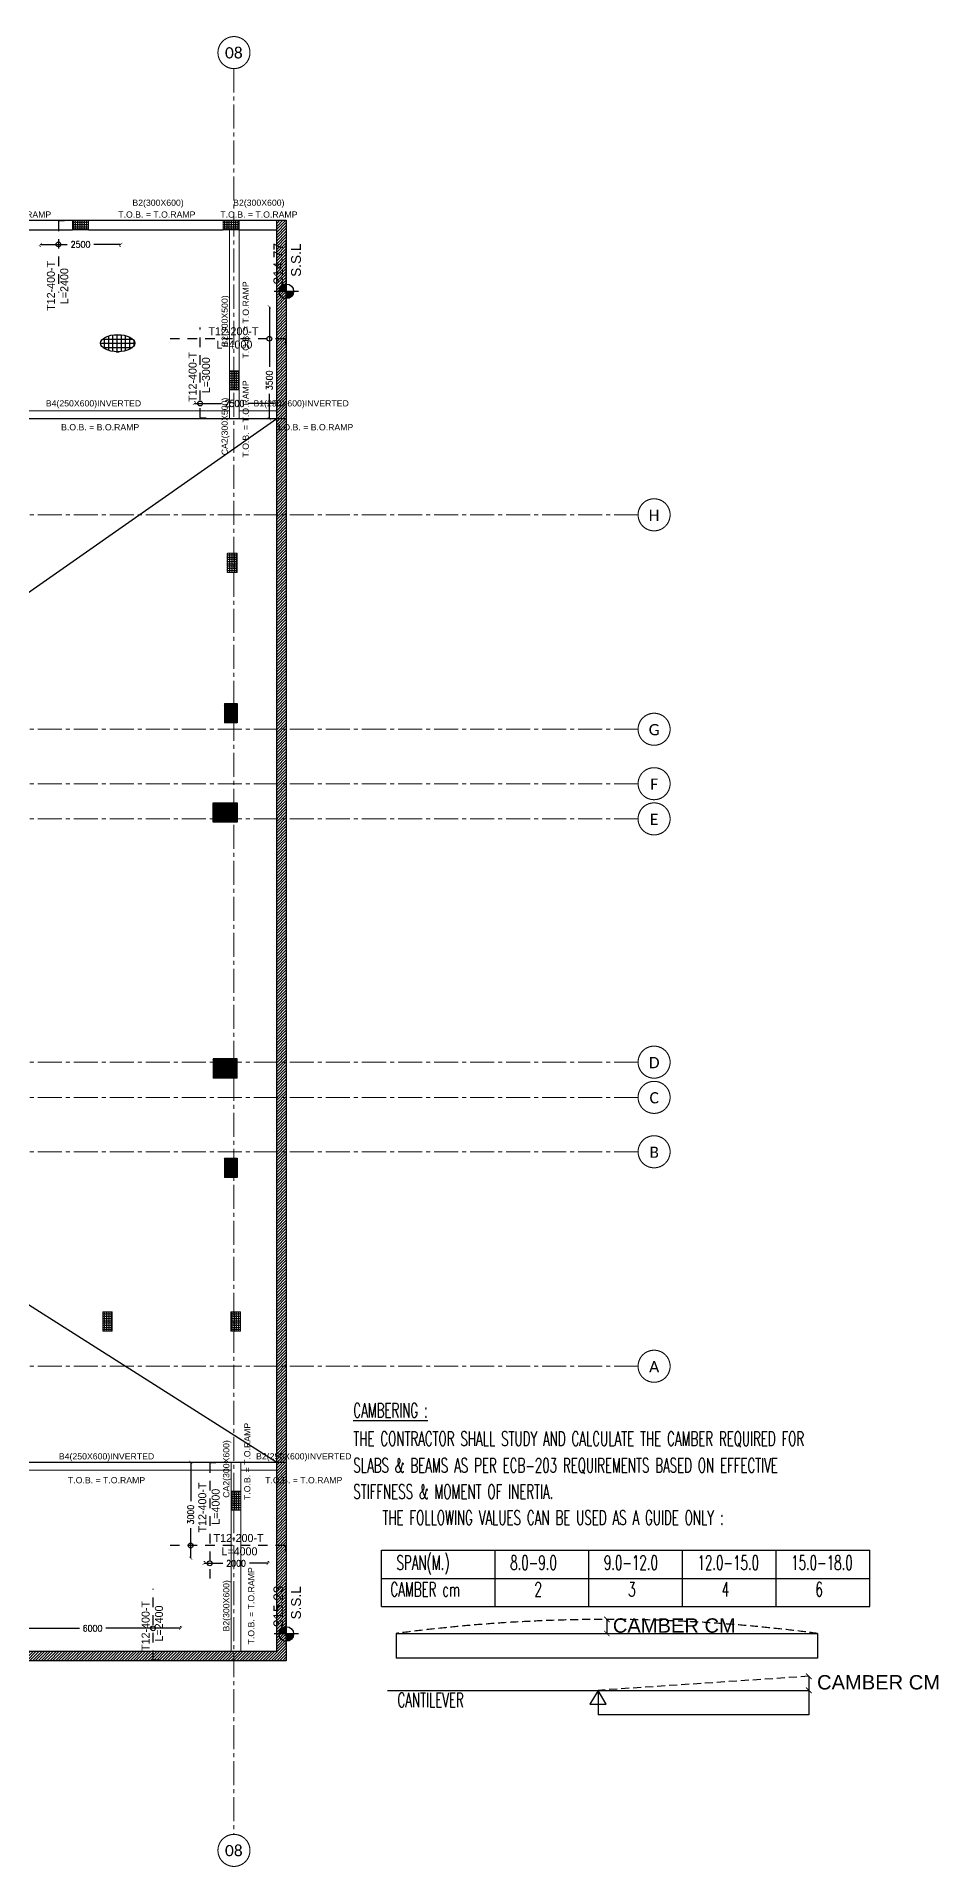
# Model space of a CAD drawing. Header units: millimetres. Extents: x -967280 to 3852, y 2833 to 1955156.
# Drawn here: x -400794 to -372623, y 571611 to 628777 of the extents above; entities that cross this region are included whole.
import ezdxf
from ezdxf.enums import TextEntityAlignment as Align

# ---------------------------------------------------------------- set-up
doc = ezdxf.new("R2010")
doc.units = ezdxf.units.MM
doc.header["$LTSCALE"] = 1000
doc.header["$PDMODE"] = 35
doc.header["$PDSIZE"] = 25
for name, pattern in [('$0$DASHED2', [0.375, 0.25, -0.125]), ('B05-FIRST FLOOR PLAN$0$DLINE', [0.55, 0.3, -0.25]), ('Columns_Structural070816$0$CENTER2', [1.125, 0.75, -0.125, 0.125, -0.125]), ('DASHED2', [0.375, 0.25, -0.125]), ('HRZN_Line-Ptrn-Sold', [9144001.0, 9144000.0, -1]), ('XREF-ST-FRAMING 1ST FLOOR$0$CENTER', [50.8, 31.75, -6.35, 6.35, -6.35]), ('XREF-ST-FRAMING 1ST FLOOR$0$HIDDEN2', [0.1875, 0.125, -0.0625])]:
    doc.linetypes.add(name, pattern=pattern)
for name, color, linetype, lineweight in [('A-AX-ATT-100', 7, 'HRZN_Line-Ptrn-Sold', 18), ('BEAMS', 3, 'HRZN_Line-Ptrn-Sold', 18), ('S - column', 6, 'Continuous', 60), ('ST-000-AXIS', 9, 'Columns_Structural070816$0$CENTER2', 9), ('ST-203-SLAB-TXT', 7, 'Continuous', 30), ('ST-206-SLAB-DIM', 1, 'Continuous', 20), ('ST-RFT-BOT', 2, '$0$DASHED2', 30), ('ST-RFT-TOP', 5, '$0$DASHED2', 30)]:
    doc.layers.add(name, color=color, linetype=linetype, lineweight=lineweight)
for name, color, linetype in [('B05-FIRST FLOOR PLAN$0$STR_ROOF RFT$0$S-SYMB', 30, 'Continuous'), ('DIMENSION', 2, 'Continuous'), ('R.C. footing', 4, 'Continuous'), ('RIB', 5, 'Continuous'), ('S - BATH Hach', 1, 'Continuous'), ('S - col hach', 1, 'Continuous'), ('S - dot', 1, 'Continuous'), ('S -Beams', 2, 'Continuous'), ('S-OPENING', 4, 'Continuous'), ('S-TEXT', 2, 'Continuous'), ('ST-LEVEL', 3, 'Continuous'), ('XREF-ST-FRAMING 1ST FLOOR$0$ST-BEAM', 4, 'XREF-ST-FRAMING 1ST FLOOR$0$HIDDEN2'), ('XREF-ST-FRAMING 1ST FLOOR$0$ST-BEAM MARK', 3, 'Continuous'), ('XREF-ST-FRAMING 1ST FLOOR$0$ST-SLAB TH. TXT', 3, 'Continuous')]:
    doc.layers.add(name, color=color, linetype=linetype)
doc.styles.add('Arial', font='arial.ttf', dxfattribs={"height": 317.5})
doc.styles.add('Arial_3', font='arial.ttf', dxfattribs={"height": 7999.15942})
doc.styles.add('B05-FIRST FLOOR PLAN$0$XS-Roof RFT$0$T25-100', font='STENCIL.shx', dxfattribs={"height": 250})
doc.styles.add('Calibri_2', font='calibri.ttf', dxfattribs={"height": 300})
doc.styles.add('rom 0.5', font='romans.shx', dxfattribs={"width": 0.6})
doc.styles.get("Standard").update_dxf_attribs({"font": 'x-arab.shx'})
doc.styles.add('TUNELNO', font='romans.shx', dxfattribs={"width": 0.9})
doc.styles.add('XREF-ST-FRAMING 1ST FLOOR$0$ROMANS-TITLE', font='ROMANS.shx', dxfattribs={"width": 0.8})
doc.styles.add('XREF-ST-FRAMING 1ST FLOOR$0$STRECTURAL', font='arial.ttf')
doc.dimstyles.new('ARROW', dxfattribs={"dimtxt": 0.15, "dimasz": 0.08, "dimexe": 0.04, "dimexo": 0.04, "dimgap": 0.04, "dimtad": 1, "dimzin": 1, "dimdsep": 46, "dimtxsty": 'Standard', "dimblk": 'ARCHTICK', "dimcen": 0.08, "dimclrd": 8, "dimclre": 8, "dimclrt": 30, "dimadec": 0, "dimazin": 0, "dimtfac": 2, "dimtix": 1, "dimtmove": 2, "dimatfit": 3, "dimldrblk": 'ARCHTICK', "dimfxl": 0.04, "dimtolj": 1, "dimtzin": 1, "dimlwd": -1, "dimarcsym": 0})
doc.dimstyles.new('Copy(2) of DSEC', dxfattribs={"dimtxt": 200, "dimasz": 100, "dimexe": 50, "dimexo": 80, "dimgap": 100, "dimtad": 1, "dimdec": 0, "dimrnd": 5, "dimzin": 0, "dimdsep": 46, "dimtxsty": 'TUNELNO', "dimblk": 'ARCHTICK', "dimcen": 0.09, "dimclrd": 1, "dimclre": 1, "dimclrt": 3, "dimadec": 0, "dimazin": 0, "dimtfac": 0.78125, "dimtdec": 0, "dimtix": 1, "dimtmove": 2, "dimatfit": 3, "dimldrblk": 'ARCHTICK', "dimfxl": 1, "dimtolj": 1, "dimtzin": 0, "dimarcsym": 0})
pattern_1 = [(90, (-416898.87, -510439.72), (-69.85, 4e-15), [50.8, -19.05]), (180, (-416898.87, -510439.72), (-9e-15, -69.85), [50.8, -19.05])]
pattern_2 = [(45, (193250.144, -596912.31), (-22.4506403, 22.4506403), [])]

# ---------------------------------------------------------------- blocks, each defined once
blk = doc.blocks.new('A$C46269fcd new')
at = {"layer": 'S - BATH Hach', "ltscale": 30, "transparency": 33554483}
h = blk.add_hatch(dxfattribs=at)
h.set_pattern_fill('ANSI31', color=1, scale=20)
h.set_pattern_definition([(45, (643184.17, -484711.8), (-44.9012806, 44.9012806), [])])
h.paths.add_polyline_path([(47835, 35800), (47835, -9200), (-6100, -9200), (-6100, 35800), (-5800, 35800), (-5800, -8900), (47535, -8900), (47535, 35800)])
at = {"layer": 'S - col hach', "true_color": 0xcd6928}
h = blk.add_hatch(dxfattribs=at)
h.set_pattern_fill('ANGLE', color=32, scale=10, angle=90)
h.set_pattern_definition([(90, (-416898.87, -510539.72), (-69.85, 4e-15), [50.8, -19.05]), (180, (-416898.87, -510539.72), (-9e-15, -69.85), [50.8, -19.05])])
h.paths.add_polyline_path([(46365, 31100), (46065, 31100), (46065, 30500), (46365, 30500)])
h = blk.add_hatch(dxfattribs=at)
h.set_pattern_fill('ANGLE', color=32, scale=10, angle=90)
h.set_pattern_definition([(90, (-416898.87, -510539.72), (-69.85, 4e-15), [50.8, -19.05]), (180, (-416898.87, -510539.72), (-9e-15, -69.85), [50.8, -19.05])])
h.paths.add_polyline_path([(46300, 25400), (46000, 25400), (46000, 24800), (46300, 24800)])
h = blk.add_hatch(dxfattribs=at)
h.set_pattern_fill('ANGLE', color=32, scale=10, angle=90)
h.set_pattern_definition(pattern_1)
h.paths.add_polyline_path([(42400, 1700), (42100, 1700), (42100, 1100), (42400, 1100)])
h = blk.add_hatch(dxfattribs=at)
h.set_pattern_fill('ANGLE', color=32, scale=10, angle=90)
h.set_pattern_definition(pattern_1)
h.paths.add_polyline_path([(46400, 1700), (46100, 1700), (46100, 1100), (46400, 1100)])
h = blk.add_hatch(dxfattribs=at)
h.set_pattern_fill('ANGLE', color=32, scale=10, angle=90)
h.set_pattern_definition([(90, (-416898.87, -510339.72), (-69.85, 4e-15), [50.8, -19.05]), (180, (-416898.87, -510339.72), (-9e-15, -69.85), [50.8, -19.05])])
h.paths.add_polyline_path([(46415, -3900), (46115, -3900), (46115, -4500), (46415, -4500)])
at = {"layer": 'R.C. footing'}
blk.add_line((47535, 35800), (47535, 35800), dxfattribs=at)
at = {"layer": 'R.C. footing', "color": 4, "ltscale": 30}
blk.add_lwpolyline([(47835, 35800), (47835, -9200), (-6100, -9200), (-6100, 35800), (-5800, 35800), (-5800, -8900), (47535, -8900), (47535, 35800)], close=True, dxfattribs=at)
at = {"layer": 'S - column', "lineweight": 15}
for points in [[(46365, 31100), (46065, 31100), (46065, 30500), (46365, 30500)], [(46300, 25400), (46000, 25400), (46000, 24800), (46300, 24800)], [(42400, 1700), (42100, 1700), (42100, 1100), (42400, 1100)], [(46400, 1700), (46100, 1700), (46100, 1100), (46400, 1100)], [(46415, -3900), (46115, -3900), (46115, -4500), (46415, -4500)]]:
    blk.add_lwpolyline(points, close=True, dxfattribs=at)
blk = doc.blocks.new('FROM FOUNDATION TO UPPER LOWER BASEMENT_COLUMNS(new2)')
at = {"layer": 'S - col hach'}
h = blk.add_hatch(dxfattribs=at)
h.set_pattern_fill('ANSI31', color=256, scale=10)
h.set_pattern_definition(pattern_2)
h.paths.add_polyline_path([(463199, 630540), (463199, 631140), (462799, 631140), (462799, 630540), (462953, 630540)])
h = blk.add_hatch(dxfattribs=at)
h.set_pattern_fill('ANSI31', color=256, scale=10)
h.set_pattern_definition([(45, (193250.144, -599612.31), (-22.4506403, 22.4506403), [])])
h.paths.add_polyline_path([(462706, 627440), (463199, 627440), (463199, 628040), (462449, 628040), (462449, 627440)])
h = blk.add_hatch(dxfattribs=at)
h.set_pattern_fill('ANSI31', color=256, scale=10)
h.set_pattern_definition([(45, (193250.144, -607512.31), (-22.4506403, 22.4506403), [])])
h.paths.add_polyline_path([(462706, 619440), (463199, 619440), (463199, 620040), (462449, 620040), (462449, 619440)])
h = blk.add_hatch(dxfattribs=at)
h.set_pattern_fill('ANSI31', color=256, scale=10)
h.set_pattern_definition(pattern_2)
h.paths.add_polyline_path([(462799, 616940), (462799, 616340), (463199, 616340), (463199, 616940)])
at = {"layer": 'S - column', "lineweight": 15}
for points in [[(462799, 630540), (463199, 630540), (463199, 631140), (462799, 631140)], [(462449, 627440), (463199, 627440), (463199, 628040), (462449, 628040)], [(462449, 619440), (463199, 619440), (463199, 620040), (462449, 620040)], [(463199, 616940), (463199, 616340), (462799, 616340), (462799, 616940)]]:
    blk.add_lwpolyline(points, close=True, dxfattribs=at)
at = {"layer": 'ST-RFT-BOT', "color": 7, "linetype": 'Continuous', "ltscale": 30}
for points in [[(462799, 631140), (463199, 631140), (463199, 630540), (462799, 630540)], [(463199, 628040), (463199, 627440), (462449, 627440), (462449, 628040)], [(463199, 619440), (463199, 620040), (462449, 620040), (462449, 619440)], [(462799, 616940), (463199, 616940), (463199, 616340), (462799, 616340)]]:
    blk.add_lwpolyline(points, dxfattribs=at)
blk = doc.blocks.new('XREF-ST-FRAMING 1ST FLOOR$0$A-LVL_FFL-SSL')
at = {"layer": 'XREF-ST-FRAMING 1ST FLOOR$0$ST-SLAB TH. TXT', "ltscale": 800}
h = blk.add_hatch(color=256, dxfattribs=at)
h.paths.add_polyline_path([(0, 0), (150, 0, 0.414214), (0, 150)])
h.paths.add_polyline_path([(0, -150), (0, 0), (-150, 0, 0.414214)])
at = {"layer": 'XREF-ST-FRAMING 1ST FLOOR$0$ST-SLAB TH. TXT'}
for p, q in [((-250, 0), (250, 0)), ((0, -250), (0, 250))]:
    blk.add_line(p, q, dxfattribs=at)
at = {"layer": 'XREF-ST-FRAMING 1ST FLOOR$0$ST-SLAB TH. TXT', "ltscale": 800}
blk.add_line((0, 0), (1037, 0), dxfattribs=at)
at = {"layer": 'XREF-ST-FRAMING 1ST FLOOR$0$ST-SLAB TH. TXT'}
blk.add_circle((0, 0), 150, dxfattribs=at)
at = {"layer": 'XREF-ST-FRAMING 1ST FLOOR$0$ST-SLAB TH. TXT', "ltscale": 800, "style": 'XREF-ST-FRAMING 1ST FLOOR$0$ROMANS-TITLE', "width": 0.8}
for tag, p in [('FLOOR-LEVEL-FFL', (300, 100)), ('FLOOR-LEVEL-SSL', (300, -300))]:
    blk.add_attdef(tag, p, '', height=200, dxfattribs=at)
blk = doc.blocks.new('_ArchTick')
at = {"color": 0, "linetype": 'ByBlock', "const_width": 0.15}
blk.add_lwpolyline([(-0.5, -0.5), (0.5, 0.5)], dxfattribs=at)
blk = doc.blocks.new('*D21')
at = {"layer": 'Defpoints', "color": 0, "transparency": 16777216}
for p in [(-9448, 48), (3718, 48), (-9448, -721)]:
    blk.add_point(p, dxfattribs=at)
at = {"layer": 'DIMENSION', "color": 8, "lineweight": -2, "transparency": 16777216}
for p, q in [((-9448, 48), (-9448, -721)), ((3718, 48), (3718, -721))]:
    blk.add_line(p, q, dxfattribs=at)
at = {"layer": 'DIMENSION', "color": 8, "transparency": 16777216}
blk.add_line((3718, -721), (-9448, -721), dxfattribs=at)
at = {"layer": 'DIMENSION', "color": 8, "transparency": 16777216, "xscale": 0.08, "yscale": 0.08, "zscale": 0.08, "rotation": 180}
blk.add_blockref('_ArchTick', (-9448, -721), dxfattribs=at)
at = {"layer": 'DIMENSION', "color": 8, "transparency": 16777216, "xscale": 0.08, "yscale": 0.08, "zscale": 0.08}
blk.add_blockref('_ArchTick', (3718, -721), dxfattribs=at)
at = {"layer": 'DIMENSION', "color": 30, "transparency": 16777216, "insert": (-2865, -721), "char_height": 0.15, "attachment_point": 5}
blk.add_mtext('\\A1;(6m.-9m)', dxfattribs=at)
blk = doc.blocks.new('*D22')
at = {"layer": 'Defpoints', "color": 0, "transparency": 16777216}
for p in [(-3140, -1728), (3443, -1728), (-3140, -2497)]:
    blk.add_point(p, dxfattribs=at)
at = {"layer": 'DIMENSION', "color": 8, "lineweight": -2, "transparency": 16777216}
for p, q in [((-3140, -1728), (-3140, -2497)), ((3443, -1728), (3443, -2497))]:
    blk.add_line(p, q, dxfattribs=at)
at = {"layer": 'DIMENSION', "color": 8, "transparency": 16777216}
blk.add_line((3443, -2497), (-3140, -2497), dxfattribs=at)
at = {"layer": 'DIMENSION', "color": 8, "transparency": 16777216, "xscale": 0.08, "yscale": 0.08, "zscale": 0.08, "rotation": 180}
blk.add_blockref('_ArchTick', (-3140, -2497), dxfattribs=at)
at = {"layer": 'DIMENSION', "color": 8, "transparency": 16777216, "xscale": 0.08, "yscale": 0.08, "zscale": 0.08}
blk.add_blockref('_ArchTick', (3443, -2497), dxfattribs=at)
at = {"layer": 'DIMENSION', "color": 30, "transparency": 16777216, "insert": (151, -2497), "char_height": 0.15, "attachment_point": 5}
blk.add_mtext('\\A1;(1.5m)', dxfattribs=at)
blk = doc.blocks.new('str col s')
at = {"layer": 'S - col hach', "true_color": 0xcd6928}
h = blk.add_hatch(dxfattribs=at)
h.set_pattern_fill('ANGLE', color=32, scale=10, angle=90)
h.set_pattern_definition([(90, (613528.686, -423037.37), (-69.85, 4e-15), [50.8, -19.05]), (180, (613528.686, -423037.37), (-9e-15, -69.85), [50.8, -19.05])])
h.paths.add_polyline_path([(13908, 0), (13908, -300), (14408, -300), (14408, 0)])
h = blk.add_hatch(dxfattribs=at)
h.set_pattern_fill('ANGLE', color=32, scale=10, angle=90)
h.set_pattern_definition([(90, (613578.686, -423037.37), (-69.85, 4e-15), [50.8, -19.05]), (180, (613578.686, -423037.37), (-9e-15, -69.85), [50.8, -19.05])])
h.paths.add_polyline_path([(19115, -300), (19115, 0), (18615, 0), (18615, -300)])
at = {"layer": 'S - column', "lineweight": 15}
for points in [[(14408, 0), (13908, 0), (13908, -300), (14408, -300)], [(19115, 0), (18615, 0), (18615, -300), (19115, -300)]]:
    blk.add_lwpolyline(points, close=True, dxfattribs=at)
blk = doc.blocks.new('*D1006')
at = {"layer": 'Defpoints', "color": 0, "transparency": 16777216}
for p in [(-393493, 620337), (-393523, 616837), (-393493, 616837)]:
    blk.add_point(p, dxfattribs=at)
at = {"layer": 'ST-206-SLAB-DIM', "color": 1, "lineweight": -2, "transparency": 16777216}
for p, q in [((-393523, 620337), (-393523, 618455)), ((-393523, 616837), (-393523, 617620))]:
    blk.add_line(p, q, dxfattribs=at)
at = {"layer": 'ST-206-SLAB-DIM', "color": 1, "lineweight": -2, "transparency": 16777216, "xscale": 100, "yscale": 100, "zscale": 100}
for p, rotation in [((-393523, 620337), 90), ((-393523, 616837), 270)]:
    blk.add_blockref('_ArchTick', p, dxfattribs=dict(at, rotation=rotation))
at = {"layer": 'ST-206-SLAB-DIM', "color": 3, "transparency": 16777216, "insert": (-393523, 618037), "char_height": 200, "attachment_point": 5, "rotation": 90, "style": 'TUNELNO'}
blk.add_mtext('\\A1;3500', dxfattribs=at)
blk = doc.blocks.new('*D1007')
at = {"layer": 'Defpoints', "color": 0, "transparency": 16777216}
for p in [(-395863, 617299), (-393363, 617315), (-393363, 617299)]:
    blk.add_point(p, dxfattribs=at)
at = {"layer": 'ST-206-SLAB-DIM', "color": 1, "lineweight": -2, "transparency": 16777216}
for p, q in [((-395863, 617379), (-395863, 617365)), ((-395863, 617315), (-395031, 617315)), ((-393363, 617315), (-394196, 617315)), ((-393363, 617379), (-393363, 617365))]:
    blk.add_line(p, q, dxfattribs=at)
at = {"layer": 'ST-206-SLAB-DIM', "color": 1, "lineweight": -2, "transparency": 16777216, "xscale": 100, "yscale": 100, "zscale": 100, "rotation": 180}
blk.add_blockref('_ArchTick', (-395863, 617315), dxfattribs=at)
at = {"layer": 'ST-206-SLAB-DIM', "color": 1, "lineweight": -2, "transparency": 16777216, "xscale": 100, "yscale": 100, "zscale": 100}
blk.add_blockref('_ArchTick', (-393363, 617315), dxfattribs=at)
at = {"layer": 'ST-206-SLAB-DIM', "color": 3, "transparency": 16777216, "insert": (-394613, 617315), "char_height": 200, "attachment_point": 5, "style": 'TUNELNO'}
blk.add_mtext('\\A1;2500', dxfattribs=at)
blk = doc.blocks.new('*D1011')
at = {"layer": 'Defpoints', "color": 0, "transparency": 16777216}
for p in [(-400671, 622301), (-398171, 622301), (-398171, 622284)]:
    blk.add_point(p, dxfattribs=at)
at = {"layer": 'ST-206-SLAB-DIM', "color": 1, "lineweight": -2, "transparency": 16777216}
for p, q in [((-400671, 622284), (-399838, 622284)), ((-400671, 622221), (-400671, 622234)), ((-398171, 622284), (-399004, 622284)), ((-398171, 622221), (-398171, 622234))]:
    blk.add_line(p, q, dxfattribs=at)
at = {"layer": 'ST-206-SLAB-DIM', "color": 1, "lineweight": -2, "transparency": 16777216, "xscale": 100, "yscale": 100, "zscale": 100, "rotation": 180}
blk.add_blockref('_ArchTick', (-400671, 622284), dxfattribs=at)
at = {"layer": 'ST-206-SLAB-DIM', "color": 1, "lineweight": -2, "transparency": 16777216, "xscale": 100, "yscale": 100, "zscale": 100}
blk.add_blockref('_ArchTick', (-398171, 622284), dxfattribs=at)
at = {"layer": 'ST-206-SLAB-DIM', "color": 3, "transparency": 16777216, "insert": (-399421, 622284), "char_height": 200, "attachment_point": 5, "style": 'TUNELNO'}
blk.add_mtext('\\A1;2500', dxfattribs=at)
blk = doc.blocks.new('*D1077')
at = {"layer": 'Defpoints', "color": 0, "transparency": 16777216}
for p in [(-395951, 584237), (-395981, 581237), (-395951, 581237)]:
    blk.add_point(p, dxfattribs=at)
at = {"layer": 'ST-206-SLAB-DIM', "color": 1, "lineweight": -2, "transparency": 16777216}
for p, q in [((-395981, 584237), (-395981, 583017)), ((-395981, 581237), (-395981, 582183))]:
    blk.add_line(p, q, dxfattribs=at)
at = {"layer": 'ST-206-SLAB-DIM', "color": 1, "lineweight": -2, "transparency": 16777216, "xscale": 100, "yscale": 100, "zscale": 100}
for p, rotation in [((-395981, 584237), 90), ((-395981, 581237), 270)]:
    blk.add_blockref('_ArchTick', p, dxfattribs=dict(at, rotation=rotation))
at = {"layer": 'ST-206-SLAB-DIM', "color": 3, "transparency": 16777216, "insert": (-395981, 582600), "char_height": 200, "attachment_point": 5, "rotation": 90, "style": 'TUNELNO'}
blk.add_mtext('\\A1;3000', dxfattribs=at)
blk = doc.blocks.new('*D1078')
at = {"layer": 'Defpoints', "color": 0, "transparency": 16777216}
for p in [(-395563, 581064), (-393563, 581080), (-393563, 581064)]:
    blk.add_point(p, dxfattribs=at)
at = {"layer": 'ST-206-SLAB-DIM', "color": 1, "lineweight": -2, "transparency": 16777216}
for p, q in [((-395563, 581144), (-395563, 581130)), ((-395563, 581080), (-394981, 581080)), ((-393563, 581080), (-394146, 581080)), ((-393563, 581144), (-393563, 581130))]:
    blk.add_line(p, q, dxfattribs=at)
at = {"layer": 'ST-206-SLAB-DIM', "color": 1, "lineweight": -2, "transparency": 16777216, "xscale": 100, "yscale": 100, "zscale": 100, "rotation": 180}
blk.add_blockref('_ArchTick', (-395563, 581080), dxfattribs=at)
at = {"layer": 'ST-206-SLAB-DIM', "color": 1, "lineweight": -2, "transparency": 16777216, "xscale": 100, "yscale": 100, "zscale": 100}
blk.add_blockref('_ArchTick', (-393563, 581080), dxfattribs=at)
at = {"layer": 'ST-206-SLAB-DIM', "color": 3, "transparency": 16777216, "insert": (-394563, 581080), "char_height": 200, "attachment_point": 5, "style": 'TUNELNO'}
blk.add_mtext('\\A1;2000', dxfattribs=at)
blk = doc.blocks.new('*D1079')
at = {"layer": 'Defpoints', "color": 0, "transparency": 16777216}
for p in [(-402296, 579034), (-396296, 579050), (-396296, 579034)]:
    blk.add_point(p, dxfattribs=at)
at = {"layer": 'ST-206-SLAB-DIM', "color": 1, "lineweight": -2, "transparency": 16777216}
for p, q in [((-402296, 579114), (-402296, 579100)), ((-396296, 579114), (-396296, 579100)), ((-402296, 579050), (-399459, 579050)), ((-396296, 579050), (-398633, 579050))]:
    blk.add_line(p, q, dxfattribs=at)
at = {"layer": 'ST-206-SLAB-DIM', "color": 1, "lineweight": -2, "transparency": 16777216, "xscale": 100, "yscale": 100, "zscale": 100, "rotation": 180}
blk.add_blockref('_ArchTick', (-402296, 579050), dxfattribs=at)
at = {"layer": 'ST-206-SLAB-DIM', "color": 1, "lineweight": -2, "transparency": 16777216, "xscale": 100, "yscale": 100, "zscale": 100}
blk.add_blockref('_ArchTick', (-396296, 579050), dxfattribs=at)
at = {"layer": 'ST-206-SLAB-DIM', "color": 3, "transparency": 16777216, "insert": (-399046, 579050), "char_height": 200, "attachment_point": 5, "style": 'TUNELNO'}
blk.add_mtext('\\A1;6000', dxfattribs=at)
blk = doc.blocks.new('Grid - HRZN_G-Datm-Grid-Head-1554275-FIRST FLOOR FFL_1_')
at = {"layer": 'A-AX-ATT-100'}
blk.add_circle((0, 0), 5, dxfattribs=at)
blk = doc.blocks.new('AXES-00')
at = {"layer": 'ST-000-AXIS'}
for p, q in [((563098.9, 750979.6), (563098.9, 695813.8)), ((575723.2, 737039.7), (505674.3, 737039.7)), ((575723.2, 730339.7), (505674.3, 730339.7)), ((575723.2, 728639.7), (505674.3, 728639.7)), ((575723.2, 727539.7), (505674.3, 727539.7)), ((575723.2, 719939.7), (505674.3, 719939.7)), ((575723.2, 718839.7), (505674.3, 718839.7)), ((575723.2, 717139.7), (505674.3, 717139.7)), ((575723.2, 710439.7), (505674.3, 710439.7))]:
    blk.add_line(p, q, dxfattribs=at)
at = {"layer": 'A-AX-ATT-100'}
for p, xscale, yscale, zscale, rotation in [((563098.9, 751479.6), 99.99999999999993, 99.99999999999993, 99.99999999999993, 180), ((576223.2, 737039.7), 100.0000000000001, 100.0000000000001, 100.0000000000001, 90), ((576223.2, 730339.7), 100.0000000000001, 100.0000000000001, 100.0000000000001, 90), ((576223.2, 728639.7), 100.0000000000001, 100.0000000000001, 100.0000000000001, 90), ((576223.2, 727539.7), 100.0000000000001, 100.0000000000001, 100.0000000000001, 90), ((576223.2, 719939.7), 100.0000000000001, 100.0000000000001, 100.0000000000001, 90), ((576223.2, 718839.7), 100.0000000000001, 100.0000000000001, 100.0000000000001, 90), ((576223.2, 717139.7), 100.0000000000001, 100.0000000000001, 100.0000000000001, 90), ((576223.2, 710439.7), 100.0000000000001, 100.0000000000001, 100.0000000000001, 90), ((563098.9, 695313.8), 99.99999999999993, 99.99999999999993, 99.99999999999993, 180)]:
    blk.add_blockref('Grid - HRZN_G-Datm-Grid-Head-1554275-FIRST FLOOR FFL_1_', p, dxfattribs=dict(at, xscale=xscale, yscale=yscale, zscale=zscale, rotation=rotation))
at = {"layer": 'A-AX-ATT-100', "linetype": 'Continuous', "lineweight": 13, "char_height": 350, "attachment_point": 1, "style": 'Calibri_2'}
for s, insert, width in [('08', (562818, 751647.5), 673.417), ('H', (576054.2, 737201), 416.877), ('G', (576054.2, 730501), 416.877), ('F', (576100.7, 728801), 304.641), ('E', (576090.7, 727701), 328.692), ('D', (576057.7, 720101), 408.861), ('C', (576080.7, 719001), 352.742), ('B', (576077.2, 717301), 360.759), ('A', (576067.7, 710601), 384.81), ('08', (562818, 695481.8), 673.417)]:
    blk.add_mtext(s, dxfattribs=dict(at, insert=insert, width=width))
blk = doc.blocks.new('A$Cf5b4f7bc')
at = {"layer": 'DIMENSION', "color": 3}
for p, q in [((-9448.456, 47.732), (3717.609, 47.732)), ((-2865.424, 486.601), (-2865.424, 47.732)), ((3442.872, -1289.509), (3442.872, -1728.378)), ((-9723.193, -1728.378), (3442.872, -1728.378))]:
    blk.add_line(p, q, dxfattribs=at)
at = {"layer": 'DIMENSION', "color": 3, "linetype": 'DASHED2'}
blk.add_line((3442.872, -1289.509), (-3140.16, -1728.378), dxfattribs=at)
blk.add_arc((-2865.424, -49105.577), 49592.178, 82.3718503, 97.6281497, dxfattribs=at)
at = {"layer": 'RIB', "color": 3}
for p, q in [((-3140.16, -1728.378), (-3394.14, -2159.665)), ((-3394.14, -2159.665), (-2886.18, -2159.665)), ((-2886.18, -2159.665), (-3140.16, -1728.378))]:
    blk.add_line(p, q, dxfattribs=at)
at = {"layer": 'S-TEXT', "color": 3}
for p, q in [((-9907.55, 2647.811), (5344.926, 2647.811)), ((-9907.55, 892.336), (-9907.55, 2647.811)), ((-6358.243, 892.336), (-6358.243, 2647.811)), ((-3432.451, 892.336), (-3432.451, 2647.811)), ((-506.659, 892.336), (-506.659, 2647.811)), ((2419.133, 892.336), (2419.133, 2647.811)), ((5344.926, 892.336), (5344.926, 2647.811)), ((-9907.55, 1770.073), (5344.926, 1770.073)), ((-9907.55, 892.336), (5344.926, 892.336))]:
    blk.add_line(p, q, dxfattribs=at)
at = {"layer": 'DIMENSION', "color": 3}
for p, xscale, yscale, zscale, rotation in [((-2865.424, 486.601), 175.5475312720334, 175.5475312720334, 175.5475312720334, 90), ((-2865.424, 47.732), 175.5475312720333, 175.5475312720333, 175.5475312720333, 270), ((3442.872, -1289.509), 175.5475312720334, 175.5475312720334, 175.5475312720334, 90), ((3442.872, -1728.378), 175.5475312720333, 175.5475312720333, 175.5475312720333, 270)]:
    blk.add_blockref('_ArchTick', p, dxfattribs=dict(at, xscale=xscale, yscale=yscale, zscale=zscale, rotation=rotation))
at = {"layer": 'S-TEXT', "color": 3, "style": 'rom 0.5', "width": 0.6}
for s, height, p in [('%%UCAMBERING :', 450.01163, (-10785.417, 6795.189)), ('THE CONTRACTOR SHALL STUDY AND CALCULATE THE CAMBER REQUIRED FOR', 450.01163, (-10785.417, 5907.998)), ('SLABS & BEAMS AS PER ECB-203 REQUIREMENTS BASED ON EFFECTIVE', 450.01163, (-10785.417, 5073.642)), ('STIFFNESS & MOMENT OF INERTIA.', 450.01163, (-10785.417, 4254.421)), ('THE FOLLOWING VALUES CAN BE USED AS A GUIDE ONLY :', 450.01163, (-9876.809, 3440.941)), ('SPAN(M.)', 450.0116, (-9436.519, 2038.557)), ('8.0-9.0', 450.0116, (-5885.194, 2038.557)), ('9.0-12.0', 450.0116, (-2959.402, 2038.557)), ('12.0-15.0', 450.0116, (-33.61, 2038.557)), ('15.0-18.0', 450.0116, (2892.182, 2038.557)), ('CAMBER cm', 450.0116, (-9626.285, 1198.592)), ('2', 450.012, (-5126.132, 1198.592)), ('3', 450.012, (-2200.34, 1198.592)), ('4', 450.012, (725.452, 1198.592)), ('6', 450.012, (3651.245, 1198.592)), ('CANTILEVER', 450.0116, (-9406.93, -2252.109))]:
    blk.add_text(s, height=height, dxfattribs=at).set_placement(p)
at = {"layer": 'S-TEXT', "color": 3, "char_height": 450.01163, "attachment_point": 5, "style": 'Arial'}
for insert in [(-758.842, 293.322), (5621.973, -1479.265)]:
    blk.add_mtext('\\A1;CAMBER CM', dxfattribs=dict(at, insert=insert))
at = {"layer": 'DIMENSION', "color": 3}
for base, p1, p2, text, picture, middle in [((-9448.456, -721.336), (3717.609, 47.732), (-9448.456, 47.732), '(6m.-9m)', '*D21', (-2865.424, -721.17)), ((-3140.16, -2497.447), (3442.872, -1728.378), (-3140.16, -1728.378), '(1.5m)', '*D22', (151.356, -2497.28))]:
    dim = blk.add_linear_dim(base=base, p1=p1, p2=p2, text=text, dimstyle='ARROW', dxfattribs=at)
    dim.commit()
    dim.dimension.update_dxf_attribs({"geometry": picture, "text_midpoint": middle})

msp = doc.modelspace()

# ---------------------------------------------------------------- hatches: boundary and pattern name
at = {"layer": 'ST-LEVEL'}
h = msp.add_hatch(dxfattribs=at)
h.set_pattern_fill('NET', color=6, scale=1057.870248)
h.set_pattern_definition([(0, (-425121.7, 656353.61), (0, 132.23378), []), (90, (-425121.7, 656353.61), (-132.23378, 8e-15), [])])
edge = h.paths.add_edge_path()
edge.add_ellipse((-398262.7, 619198.2), major_axis=(535.4, 0), ratio=0.4996806, start_angle=0, end_angle=360)

# ---------------------------------------------------------------- linework, layer by layer
at = {"layer": 'B05-FIRST FLOOR PLAN$0$STR_ROOF RFT$0$S-SYMB'}
for centre in [(-400113, 622284.4), (-393523.2, 619338.6), (-395686.8, 617314.8), (-395981.4, 581636.9), (-395384.3, 581080), (-397154.9, 579050.4)]:
    msp.add_circle(centre, 75, dxfattribs=at)
at = {"layer": 'BEAMS'}
for p, q in [((-394763.4, 618337.4), (-394763.4, 622737.4)), ((-394463.4, 622737.4), (-394463.4, 618337.4)), ((-394763.4, 616837.4), (-394763.4, 617737.4)), ((-394463.4, 617737.4), (-394463.4, 616837.4)), ((-403778.7, 617087.4), (-394763.4, 617087.4)), ((-394763.4, 616837.4), (-403778.7, 616837.4)), ((-394463.4, 617087.4), (-393293.7, 617087.4)), ((-393293.7, 616837.4), (-394463.4, 616837.4)), ((-394713.4, 584237.4), (-394713.4, 578337.4)), ((-394413.4, 578337.4), (-394413.4, 584237.4))]:
    msp.add_line(p, q, dxfattribs=at)
for points in [[(-394713.4, 584237.4), (-403878.7, 584237.4)], [(-394413.4, 583987.4), (-393293.7, 583987.4), (-393293.7, 584237.4), (-394413.4, 584237.4)], [(-403878.7, 583987.4), (-394713.4, 583987.4)]]:
    msp.add_lwpolyline(points, dxfattribs=at)
at = {"layer": 'S - dot'}
for p, q in [((-393293.7, 616837.4), (-439828.7, 584237.4)), ((-393293.7, 616837.4), (-439828.7, 584237.4)), ((-439928.7, 613837.4), (-393293.7, 584237.4)), ((-439928.7, 613837.4), (-393293.7, 584237.4))]:
    msp.add_line(p, q, dxfattribs=at)
at = {"layer": 'S -Beams', "ltscale": 30}
for p, q in [((-403778.7, 623037.4), (-399671, 623037.4)), ((-403778.7, 622737.4), (-399671, 622737.4)), ((-399171, 623037.4), (-394963.4, 623037.4)), ((-399171, 622737.4), (-394963.4, 622737.4)), ((-394463.4, 623037.4), (-393293.7, 623037.4)), ((-394463.4, 622737.4), (-393293.7, 622737.4))]:
    msp.add_line(p, q, dxfattribs=at)
at = {"layer": 'S -Beams', "color": 6, "ltscale": 30}
msp.add_lwpolyline([(-446928.7, 623037.4), (-392993.7, 623037.4), (-392993.7, 616837.4), (-413028.7, 616837.4), (-413028.7, 613637.4), (-417228.7, 613637.4), (-417228.7, 614837.4), (-423078.7, 614837.4), (-423078.7, 612537.4), (-430728.7, 612537.4), (-430728.7, 616037.4), (-435928.7, 616037.4), (-435928.7, 614237.4), (-439928.7, 614237.4), (-439928.7, 608037.4), (-440628.7, 608037.4), (-440628.7, 593037.4), (-439928.7, 593037.4), (-439928.7, 586837.4), (-439828.7, 586837.4), (-439828.7, 584237.4), (-392993.7, 584237.4), (-392993.7, 578037.4), (-446928.7, 578037.4)], close=True, dxfattribs=at)
at = {"layer": 'ST-LEVEL'}
msp.add_ellipse((-398262.7, 619198.2), major_axis=(535.4, 0), ratio=0.4996806, dxfattribs=at)
at = {"layer": 'ST-RFT-TOP', "linetype": 'B05-FIRST FLOOR PLAN$0$DLINE'}
for points in [[(-399923, 623017.4), (-400098, 623017.4, 0.4142136), (-400113, 623002.4), (-400113, 620787.4)], [(-395496.8, 616857.4), (-395671.8, 616857.4, -0.4142136), (-395686.8, 616872.4), (-395686.8, 619687.4)], [(-393013.7, 619138.6), (-393013.7, 619326.1, 0.4142136), (-393026.2, 619338.6), (-396819.1, 619338.6)], [(-395194.3, 584217.4), (-395369.3, 584217.4, 0.4142136), (-395384.3, 584202.4), (-395384.3, 580387.4)], [(-393013.7, 581436.9), (-393013.7, 581624.4, 0.4142136), (-393026.2, 581636.9), (-396819.1, 581636.9)]]:
    msp.add_lwpolyline(points, format="xyb", dxfattribs=at)
msp.add_lwpolyline([(-396964.9, 578057.4), (-397154.9, 578057.4), (-397154.9, 580287.4)], dxfattribs=at)

# ---------------------------------------------------------------- block references
at = {"layer": 'S - column', "color": 7, "true_color": 0xffffff}
msp.add_blockref('A$C46269fcd new', (-440828.7, 587237.4), dxfattribs=at)
at = {"layer": 'S - column'}
msp.add_blockref('FROM FOUNDATION TO UPPER LOWER BASEMENT_COLUMNS(new2)', (-857727.6, -23202.4), dxfattribs=at)
at = {"layer": 'S -Beams'}
msp.add_blockref('AXES-00', (-957727.6, -123202.4), dxfattribs=at)
at = {"layer": 'S-OPENING', "color": 4, "ltscale": 30}
msp.add_blockref('A$Cf5b4f7bc', (-380114.6, 578840.1), dxfattribs=at)
at = {"layer": 'ST-203-SLAB-TXT', "linetype": 'XREF-ST-FRAMING 1ST FLOOR$0$CENTER', "ltscale": 0.25}
ref = msp.add_blockref('XREF-ST-FRAMING 1ST FLOOR$0$A-LVL_FFL-SSL', (-392993.7, 620818.8), dxfattribs=dict(at, xscale=1.514618581711641, yscale=1.514618581711641, zscale=1.514618581711641, rotation=90))
ref.add_attrib('FLOOR-LEVEL-FFL', '314.77', (-393091.9, 621035.1), dxfattribs={"layer": 'XREF-ST-FRAMING 1ST FLOOR$0$ST-BEAM MARK', "color": 7, "ltscale": 800, "height": 302.92, "rotation": 90, "style": 'XREF-ST-FRAMING 1ST FLOOR$0$STRECTURAL'})
ref.add_attrib('FLOOR-LEVEL-SSL', 'S.S.L', (-392539.3, 621273.2), dxfattribs={"layer": 'XREF-ST-FRAMING 1ST FLOOR$0$ST-BEAM', "color": 7, "ltscale": 800, "height": 302.92, "rotation": 90, "style": 'XREF-ST-FRAMING 1ST FLOOR$0$STRECTURAL'})
ref = msp.add_blockref('XREF-ST-FRAMING 1ST FLOOR$0$A-LVL_FFL-SSL', (-392993.7, 578873), dxfattribs=dict(at, xscale=1.514618581711641, yscale=1.514618581711641, zscale=1.514618581711641, rotation=90))
ref.add_attrib('FLOOR-LEVEL-FFL', '315.23', (-393091.9, 579089.3), dxfattribs={"layer": 'XREF-ST-FRAMING 1ST FLOOR$0$ST-BEAM MARK', "color": 7, "ltscale": 800, "height": 302.92, "rotation": 90, "style": 'XREF-ST-FRAMING 1ST FLOOR$0$STRECTURAL'})
ref.add_attrib('FLOOR-LEVEL-SSL', 'S.S.L', (-392539.3, 579327.4), dxfattribs={"layer": 'XREF-ST-FRAMING 1ST FLOOR$0$ST-BEAM', "color": 7, "ltscale": 800, "height": 302.92, "rotation": 90, "style": 'XREF-ST-FRAMING 1ST FLOOR$0$STRECTURAL'})
ref = msp.add_blockref('XREF-ST-FRAMING 1ST FLOOR$0$A-LVL_FFL-SSL', (-392993.7, 578873), dxfattribs=dict(at, xscale=1.514618581711641, yscale=1.514618581711641, zscale=1.514618581711641, rotation=90))
ref.add_attrib('FLOOR-LEVEL-FFL', '315.23', (-393091.9, 579089.3), dxfattribs={"layer": 'XREF-ST-FRAMING 1ST FLOOR$0$ST-BEAM MARK', "color": 7, "ltscale": 800, "height": 302.92, "rotation": 90, "style": 'XREF-ST-FRAMING 1ST FLOOR$0$STRECTURAL'})
ref.add_attrib('FLOOR-LEVEL-SSL', 'S.S.L', (-392539.3, 579327.4), dxfattribs={"layer": 'XREF-ST-FRAMING 1ST FLOOR$0$ST-BEAM', "color": 7, "ltscale": 800, "height": 302.92, "rotation": 90, "style": 'XREF-ST-FRAMING 1ST FLOOR$0$STRECTURAL'})
at = {"layer": 'ST-RFT-BOT', "color": 1, "linetype": 'Continuous'}
msp.add_blockref('str col s', (-413578.7, 623037.4), dxfattribs=at)

# ---------------------------------------------------------------- texts
at = {"layer": 'BEAMS', "color": 7, "style": 'Arial_3'}
for p in [(-397000.4, 623587.7), (-393852.3, 623587.7)]:
    msp.add_text('B2(300X600)', height=194.734, dxfattribs=at).set_placement(p, align=Align.MIDDLE_CENTER)
at = {"layer": 'BEAMS', "style": 'Arial_3'}
for s, p in [('T.O.B. = T.O.RAMP', (-401541.8, 623061.9)), ('T.O.B. = T.O.RAMP', (-397037.4, 623061.9)), ('T.O.B. = T.O.RAMP', (-393849, 623061.9)), ('B4(250X600)INVERTED', (-399017.8, 617163.8)), ('B1(250X600)INVERTED', (-392530.7, 617163.8)), ('B.O.B. = B.O.RAMP', (-398807.9, 616417.8)), ('B.O.B. = B.O.RAMP', (-392122, 616417.8)), ('B4(250X600)INVERTED', (-398609.1, 584267.1)), ('B2(250X600)INVERTED', (-392448.4, 584267.1)), ('T.O.B. = T.O.RAMP', (-398609.1, 583521.1)), ('T.O.B. = T.O.RAMP', (-392448.4, 583521.1))]:
    msp.add_text(s, height=194.734, dxfattribs=at).set_placement(p, align=Align.BOTTOM_CENTER)
for s, p in [('T.O.B. = T.O.RAMP', (-394106.6, 619925)), ('B2(300X500)', (-394763.4, 619890.8)), ('T.O.B. = T.O.RAMP', (-394106.6, 616832.7)), ('CA2(300X500)', (-394763.4, 616596.9)), ('T.O.B. = T.O.RAMP', (-394056.6, 584263.2)), ('CA2(300X600)', (-394713.4, 584027.4)), ('T.O.B. = T.O.RAMP', (-393934, 579752.6)), ('B2(300X600)', (-394713.4, 579752.6))]:
    msp.add_text(s, height=194.734, rotation=90, dxfattribs=at).set_placement(p, align=Align.BOTTOM_CENTER)
at = {"layer": 'ST-203-SLAB-TXT', "style": 'B05-FIRST FLOOR PLAN$0$XS-Roof RFT$0$T25-100'}
for s, p in [('T12-400-T', (-400222.3, 620209.1)), ('L=2400', (-399805.6, 620419.6)), ('T12-400-T', (-395796, 617362.2)), ('L=3000', (-395379.4, 617634.3)), ('T12-400-T', (-395493.5, 582044.5)), ('L=4000', (-395076.9, 582285.6)), ('T12-400-T', (-397264.2, 578342.9)), ('L=2400', (-396847.5, 578637.3))]:
    msp.add_text(s, height=250, rotation=90, dxfattribs=at).set_placement(p)
for s, p in [('T12-200-T', (-395425.3, 619447.8)), ('L=4000', (-395179.5, 619031.2)), ('T12-200-T', (-395265.6, 581746.1)), ('L=4000', (-395019.8, 581329.5))]:
    msp.add_text(s, height=250, dxfattribs=at).set_placement(p)

# ---------------------------------------------------------------- dimensions: what is measured, and where the dimension line sits
at = {"layer": 'ST-206-SLAB-DIM'}
for base, p1, p2, angle, picture, middle in [((-398171, 622284.4), (-400671, 622300.6), (-398171, 622300.6), 0, '*D1011', (-399421, 622284.4)), ((-393523.3, 616837.4), (-393493.3, 620337.4), (-393493.3, 616837.4), 270, '*D1006', (-393523.3, 618037.4)), ((-393363.4, 617314.8), (-395863.4, 617298.6), (-393363.4, 617298.6), 0, '*D1007', (-394613.4, 617314.8)), ((-395981.5, 581237.4), (-395951.5, 584237.4), (-395951.5, 581237.4), 270, '*D1077', (-395981.5, 582599.8)), ((-393563.4, 581080), (-395563.4, 581063.8), (-393563.4, 581063.8), 0, '*D1078', (-394563.4, 581080)), ((-396296, 579050.4), (-402296, 579034.2), (-396296, 579034.2), 0, '*D1079', (-399046, 579050.4))]:
    dim = msp.add_linear_dim(base=base, p1=p1, p2=p2, angle=angle, dimstyle='Copy(2) of DSEC', dxfattribs=at)
    dim.commit()
    dim.dimension.update_dxf_attribs({"geometry": picture, "text_midpoint": middle, "dimtype": 161})

doc.saveas('drawing.dxf')
